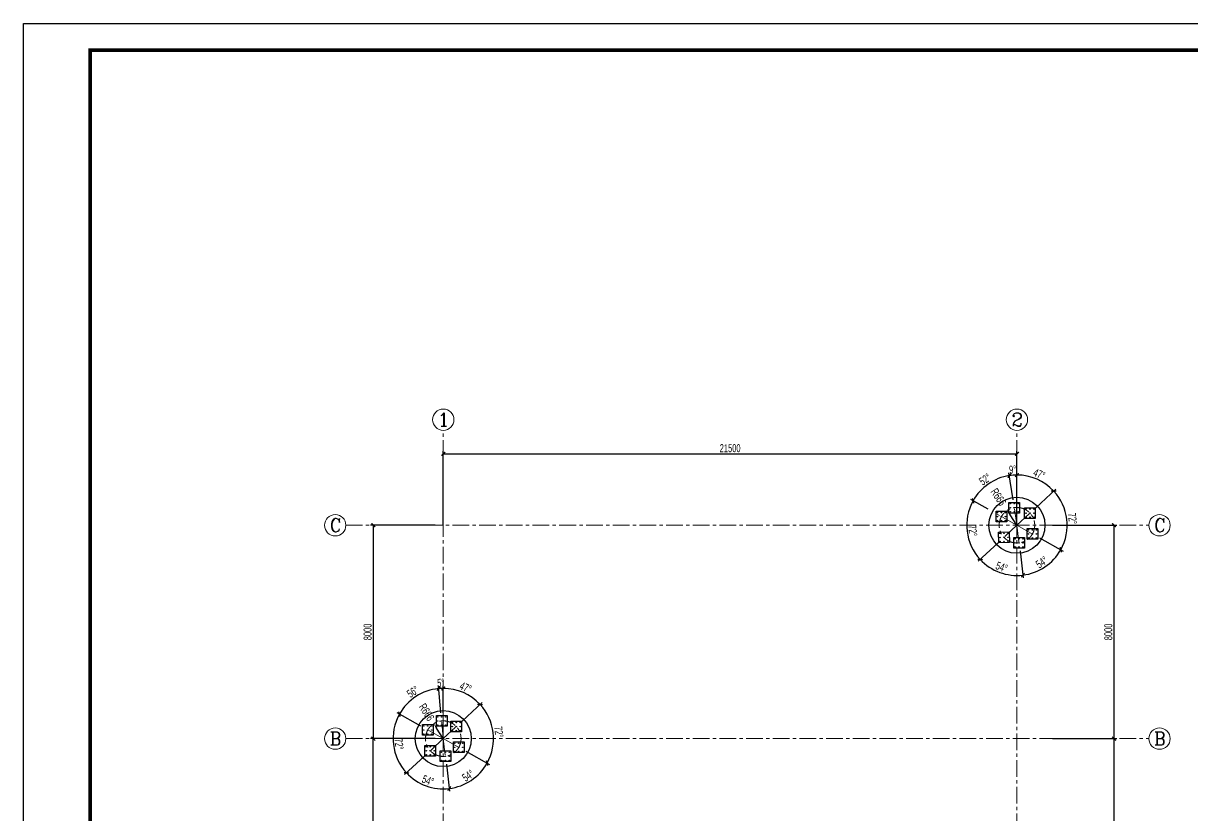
# Model space of a CAD drawing. Header units: millimetres. Extents: x -5285 to 713586, y 0 to 59400.
# Drawn here: x 357138 to 400958, y 29700 to 59400 of the extents above; entities that cross this region are included whole.
import ezdxf
from ezdxf.enums import TextEntityAlignment as Align

# ---------------------------------------------------------------- set-up
doc = ezdxf.new("R2010")
doc.units = ezdxf.units.MM
doc.header["$LTSCALE"] = 1000
doc.header["$PDSIZE"] = 300
doc.linetypes.add('CENTER', pattern=[2, 1.25, -0.25, 0.25, -0.25])
doc.layers.get('0').update_dxf_attribs({"lineweight": 15})
doc.layers.get('DEFPOINTS').update_dxf_attribs({"color": 252, "lineweight": 15})
for name, color, linetype, lineweight in [('BL2', 60, 'Continuous', 30), ('CConc', 2, 'Continuous', 30), ('TD-DIM', 7, 'Continuous', 15), ('TD-DOTE', 252, 'CENTER', 15), ('X-紧固件', 216, 'Continuous', 30)]:
    doc.layers.add(name, color=color, linetype=linetype, lineweight=lineweight)
doc.layers.add('PUB_TITLE', color=4, linetype='Continuous')
doc.styles.add('COMPLEX', font='COMPLEX')
doc.styles.add('T&D', font='haiwenrs.shx', dxfattribs={"width": 0.7, "bigfont": 'hztxt.shx'})
doc.dimstyles.new('T&D100', dxfattribs={"dimscale": 100, "dimtxt": 3, "dimasz": 2, "dimexe": 1, "dimexo": 3, "dimtad": 1, "dimdec": 0, "dimzin": 0, "dimdsep": 46, "dimtxsty": 'T&D', "dimblk": 'ARCHTICK', "dimcen": 0.09, "dimclrt": 2, "dimadec": 0, "dimazin": 0, "dimtfac": 1, "dimtdec": 0, "dimtix": 1, "dimtmove": 2, "dimatfit": 0, "dimfxl": 1, "dimtolj": 1, "dimtzin": 0, "dimarcsym": 0})

# ---------------------------------------------------------------- blocks, each defined once
blk = doc.blocks.new('A$C6C48201D')
at = {"layer": 'PUB_TITLE'}
blk.add_lwpolyline([(0, -89100), (0, 0), (126150, 0), (126150, -89100)], close=True, dxfattribs=at)
at = {"layer": 'PUB_TITLE', "const_width": 210}
blk.add_lwpolyline([(3750, -87600), (124650, -87600), (124650, -1500), (3750, -1500)], close=True, dxfattribs=at)
blk = doc.blocks.new('_ArchTick')
at = {"color": 0, "linetype": 'ByBlock', "const_width": 0.25}
blk.add_lwpolyline([(-0.35, -0.35), (0.35, 0.35)], dxfattribs=at)
blk = doc.blocks.new('*D135')
at = {"layer": 'DEFPOINTS', "color": 0, "ltscale": 0.5, "transparency": 16777216}
for p in [(395409, 32586), (398013, 32586), (395409, 20586)]:
    blk.add_point(p, dxfattribs=at)
at = {"layer": 'TD-DIM', "color": 0, "lineweight": -2, "ltscale": 0.5, "transparency": 16777216}
for p, q in [((395709, 32586), (398113, 32586)), ((398013, 20586), (398013, 32586)), ((395709, 20586), (398113, 20586))]:
    blk.add_line(p, q, dxfattribs=at)
at = {"layer": 'TD-DIM', "color": 0, "lineweight": -2, "ltscale": 0.5, "transparency": 16777216, "xscale": 200, "yscale": 200, "zscale": 200}
for p, rotation in [((398013, 32586), 90), ((398013, 20586), 270)]:
    blk.add_blockref('_ArchTick', p, dxfattribs=dict(at, rotation=rotation))
at = {"layer": 'TD-DIM', "color": 2, "ltscale": 0.5, "transparency": 16777216, "insert": (397800, 26586), "char_height": 300, "attachment_point": 5, "rotation": 90, "style": 'T&D'}
blk.add_mtext('\\A1;12000', dxfattribs=at)
blk = doc.blocks.new('*D136')
at = {"layer": 'DEFPOINTS', "color": 0, "ltscale": 0.5, "transparency": 16777216}
for p in [(370253, 32586), (372875, 32586), (372875, 20586)]:
    blk.add_point(p, dxfattribs=at)
at = {"layer": 'TD-DIM', "color": 0, "lineweight": -2, "ltscale": 0.5, "transparency": 16777216}
for p, q in [((372575, 32586), (370153, 32586)), ((370253, 20586), (370253, 32586)), ((372575, 20586), (370153, 20586))]:
    blk.add_line(p, q, dxfattribs=at)
at = {"layer": 'TD-DIM', "color": 0, "lineweight": -2, "ltscale": 0.5, "transparency": 16777216, "xscale": 200, "yscale": 200, "zscale": 200}
for p, rotation in [((370253, 32586), 90), ((370253, 20586), 270)]:
    blk.add_blockref('_ArchTick', p, dxfattribs=dict(at, rotation=rotation))
at = {"layer": 'TD-DIM', "color": 2, "ltscale": 0.5, "transparency": 16777216, "insert": (370040, 26586), "char_height": 300, "attachment_point": 5, "rotation": 90, "style": 'T&D'}
blk.add_mtext('\\A1;12000', dxfattribs=at)
blk = doc.blocks.new('*D137')
at = {"layer": 'DEFPOINTS', "color": 0, "ltscale": 0.5, "transparency": 16777216}
for p in [(395409, 40586), (398013, 40586), (395409, 32586)]:
    blk.add_point(p, dxfattribs=at)
at = {"layer": 'TD-DIM', "color": 0, "lineweight": -2, "ltscale": 0.5, "transparency": 16777216}
for p, q in [((395709, 40586), (398113, 40586)), ((398013, 32586), (398013, 40586)), ((395709, 32586), (398113, 32586))]:
    blk.add_line(p, q, dxfattribs=at)
at = {"layer": 'TD-DIM', "color": 0, "lineweight": -2, "ltscale": 0.5, "transparency": 16777216, "xscale": 200, "yscale": 200, "zscale": 200}
for p, rotation in [((398013, 40586), 90), ((398013, 32586), 270)]:
    blk.add_blockref('_ArchTick', p, dxfattribs=dict(at, rotation=rotation))
at = {"layer": 'TD-DIM', "color": 2, "ltscale": 0.5, "transparency": 16777216, "insert": (397800, 36586), "char_height": 300, "attachment_point": 5, "rotation": 90, "style": 'T&D'}
blk.add_mtext('\\A1;8000', dxfattribs=at)
blk = doc.blocks.new('TD_轴线')
at = {"layer": 'TD-DOTE', "color": 1, "linetype": 'Continuous'}
blk.add_circle((0, 0), 4, dxfattribs=at)
at = {"layer": 'TD-DOTE', "color": 1, "linetype": 'Continuous', "style": 'COMPLEX'}
blk.add_attdef('A', text='', height=5, dxfattribs=at).set_placement((-2.03, -2.51), (2.25, -2.51), align=Align.FIT)
blk = doc.blocks.new('*D138')
at = {"layer": 'DEFPOINTS', "color": 0, "ltscale": 0.5, "transparency": 16777216}
for p in [(394375, 43261), (394375, 40586), (372875, 40286)]:
    blk.add_point(p, dxfattribs=at)
at = {"layer": 'TD-DIM', "color": 0, "lineweight": -2, "ltscale": 0.5, "transparency": 16777216}
for p, q in [((372875, 40586), (372875, 43361)), ((372875, 43261), (394375, 43261)), ((394375, 40886), (394375, 43361))]:
    blk.add_line(p, q, dxfattribs=at)
at = {"layer": 'TD-DIM', "color": 0, "lineweight": -2, "ltscale": 0.5, "transparency": 16777216, "xscale": 200, "yscale": 200, "zscale": 200, "rotation": 180}
blk.add_blockref('_ArchTick', (372875, 43261), dxfattribs=at)
at = {"layer": 'TD-DIM', "color": 0, "lineweight": -2, "ltscale": 0.5, "transparency": 16777216, "xscale": 200, "yscale": 200, "zscale": 200}
blk.add_blockref('_ArchTick', (394375, 43261), dxfattribs=at)
at = {"layer": 'TD-DIM', "color": 2, "ltscale": 0.5, "transparency": 16777216, "insert": (383625, 43473), "char_height": 300, "attachment_point": 5, "style": 'T&D'}
blk.add_mtext('\\A1;21500', dxfattribs=at)
blk = doc.blocks.new('*D139')
at = {"layer": 'DEFPOINTS', "color": 0, "ltscale": 0.5, "transparency": 16777216}
for p in [(372875, 40586), (370253, 32586), (372875, 32586)]:
    blk.add_point(p, dxfattribs=at)
at = {"layer": 'TD-DIM', "color": 0, "lineweight": -2, "ltscale": 0.5, "transparency": 16777216}
for p, q in [((372575, 40586), (370153, 40586)), ((370253, 40586), (370253, 32586)), ((372575, 32586), (370153, 32586))]:
    blk.add_line(p, q, dxfattribs=at)
at = {"layer": 'TD-DIM', "color": 0, "lineweight": -2, "ltscale": 0.5, "transparency": 16777216, "xscale": 200, "yscale": 200, "zscale": 200}
for p, rotation in [((370253, 40586), 90), ((370253, 32586), 270)]:
    blk.add_blockref('_ArchTick', p, dxfattribs=dict(at, rotation=rotation))
at = {"layer": 'TD-DIM', "color": 2, "ltscale": 0.5, "transparency": 16777216, "insert": (370040, 36586), "char_height": 300, "attachment_point": 5, "rotation": 90, "style": 'T&D'}
blk.add_mtext('\\A1;8000', dxfattribs=at)
blk = doc.blocks.new('*D148')
at = {"layer": 'DEFPOINTS', "color": 0, "ltscale": 0.5, "transparency": 16777216}
for p in [(372117, 34309), (372293, 32910), (372815, 33249, 0), (372875, 32586), (372875, 32586)]:
    blk.add_point(p, dxfattribs=at)
at = {"layer": 'TD-DIM', "color": 0, "lineweight": -2, "ltscale": 0.5, "transparency": 16777216}
for p, q in [((372787, 33548), (372695, 34560)), ((372031, 33057), (371144, 33552))]:
    blk.add_line(p, q, dxfattribs=at)
blk.add_arc((372875, 32586), 1882, 95.2054, 150.8324, dxfattribs=at)
at = {"layer": 'TD-DIM', "color": 0, "lineweight": -2, "ltscale": 0.5, "transparency": 16777216, "xscale": 200, "yscale": 200, "zscale": 200}
for p, rotation in [((372704, 34460), 5.205386007436067), ((371231, 33503), 240.8323740408637)]:
    blk.add_blockref('_ArchTick', p, dxfattribs=dict(at, rotation=rotation))
at = {"layer": 'TD-DIM', "color": 2, "ltscale": 0.5, "transparency": 16777216, "insert": (371734, 34342), "char_height": 300, "attachment_point": 5, "rotation": 33.0189, "style": 'T&D'}
blk.add_mtext('\\A1;56°', dxfattribs=at)
blk = doc.blocks.new('*D149')
at = {"layer": 'DEFPOINTS', "color": 0, "ltscale": 0.5, "transparency": 16777216}
for p in [(372293, 32910), (371000, 32754), (372875, 32586), (372875, 32586), (372387, 32132, 0)]:
    blk.add_point(p, dxfattribs=at)
at = {"layer": 'TD-DIM', "color": 0, "lineweight": -2, "ltscale": 0.5, "transparency": 16777216}
for p, q in [((372031, 33057), (371144, 33552)), ((372168, 31928), (371424, 31236))]:
    blk.add_line(p, q, dxfattribs=at)
blk.add_arc((372875, 32586), 1882, 150.8324, 222.9299, dxfattribs=at)
at = {"layer": 'TD-DIM', "color": 0, "lineweight": -2, "ltscale": 0.5, "transparency": 16777216, "xscale": 200, "yscale": 200, "zscale": 200}
for p, rotation in [((371231, 33503), 60.8323740408625), ((371497, 31304), 312.929943580618)]:
    blk.add_blockref('_ArchTick', p, dxfattribs=dict(at, rotation=rotation))
at = {"layer": 'TD-DIM', "color": 2, "ltscale": 0.5, "transparency": 16777216, "insert": (371217, 32386), "char_height": 300, "attachment_point": 5, "rotation": 276.8812, "style": 'T&D'}
blk.add_mtext('\\A1;72°', dxfattribs=at)
blk = doc.blocks.new('*D150')
at = {"layer": 'DEFPOINTS', "color": 0, "ltscale": 0.5, "transparency": 16777216}
for p in [(372875, 32586), (372875, 32586), (372387, 32132, 0), (372954, 31924, 0), (371959, 30941)]:
    blk.add_point(p, dxfattribs=at)
at = {"layer": 'TD-DIM', "color": 0, "lineweight": -2, "ltscale": 0.5, "transparency": 16777216}
for p, q in [((372168, 31928), (371424, 31236)), ((372990, 31627), (373110, 30618))]:
    blk.add_line(p, q, dxfattribs=at)
blk.add_arc((372875, 32586), 1882, 222.9299, 276.8114, dxfattribs=at)
at = {"layer": 'TD-DIM', "color": 0, "lineweight": -2, "ltscale": 0.5, "transparency": 16777216, "xscale": 200, "yscale": 200, "zscale": 200}
for p, rotation in [((371497, 31304), 132.9299435806187), ((373098, 30717), 6.81137985100051)]:
    blk.add_blockref('_ArchTick', p, dxfattribs=dict(at, rotation=rotation))
at = {"layer": 'TD-DIM', "color": 2, "ltscale": 0.5, "transparency": 16777216, "insert": (372300, 31018), "char_height": 300, "attachment_point": 5, "rotation": 339.8707, "style": 'T&D'}
blk.add_mtext('\\A1;54°', dxfattribs=at)
blk = doc.blocks.new('*D151')
at = {"layer": 'DEFPOINTS', "color": 0, "ltscale": 0.5, "transparency": 16777216}
for p in [(372875, 32586), (372875, 32586), (373456, 32261), (372954, 31924, 0), (373665, 30877)]:
    blk.add_point(p, dxfattribs=at)
at = {"layer": 'TD-DIM', "color": 0, "lineweight": -2, "ltscale": 0.5, "transparency": 16777216}
for p, q in [((373718, 32115), (374606, 31620)), ((372990, 31627), (373110, 30618))]:
    blk.add_line(p, q, dxfattribs=at)
blk.add_arc((372875, 32586), 1882, 276.8114, 330.8324, dxfattribs=at)
at = {"layer": 'TD-DIM', "color": 0, "lineweight": -2, "ltscale": 0.5, "transparency": 16777216, "xscale": 200, "yscale": 200, "zscale": 200}
for p, rotation in [((374518, 31668), 60.83239919999279), ((373098, 30717), 186.8113798510016)]:
    blk.add_blockref('_ArchTick', p, dxfattribs=dict(at, rotation=rotation))
at = {"layer": 'TD-DIM', "color": 2, "ltscale": 0.5, "transparency": 16777216, "insert": (373804, 31199), "char_height": 300, "attachment_point": 5, "rotation": 33.8219, "style": 'T&D'}
blk.add_mtext('\\A1;54°', dxfattribs=at)
blk = doc.blocks.new('*D147')
at = {"layer": 'DEFPOINTS', "color": 0, "ltscale": 0.5, "transparency": 16777216}
for p in [(373363, 33039), (372875, 32586), (372875, 32586), (373456, 32261), (374750, 32417)]:
    blk.add_point(p, dxfattribs=at)
at = {"layer": 'TD-DIM', "color": 0, "lineweight": -2, "ltscale": 0.5, "transparency": 16777216}
for p, q in [((373582, 33244), (374326, 33936)), ((373718, 32115), (374606, 31620))]:
    blk.add_line(p, q, dxfattribs=at)
blk.add_arc((372875, 32586), 1882, 330.8324, 42.93, dxfattribs=at)
at = {"layer": 'TD-DIM', "color": 0, "lineweight": -2, "ltscale": 0.5, "transparency": 16777216, "xscale": 200, "yscale": 200, "zscale": 200}
for p, rotation in [((374253, 33868), 132.9299963092324), ((374518, 31668), 240.83239919999)]:
    blk.add_blockref('_ArchTick', p, dxfattribs=dict(at, rotation=rotation))
at = {"layer": 'TD-DIM', "color": 2, "ltscale": 0.5, "transparency": 16777216, "insert": (374955, 32837), "char_height": 300, "attachment_point": 5, "rotation": 276.8812, "style": 'T&D'}
blk.add_mtext('\\A1;72°', dxfattribs=at)
blk = doc.blocks.new('A$C03991477')
at = {"layer": 'X-紧固件', "ltscale": 0.5}
blk.add_lwpolyline([(-200, 200), (200, 200), (200, -200), (-200, -200)], close=True, dxfattribs=at)
for centre in [(-150, 150), (-150, 0), (0, 150), (0, 0), (150, 150), (150, 0), (-150, -150), (0, -150), (150, -150)]:
    blk.add_circle(centre, 10, dxfattribs=at)
blk = doc.blocks.new('*D154')
at = {"layer": 'DEFPOINTS', "color": 0, "ltscale": 0.5, "transparency": 16777216}
for p in [(393547, 42276), (394274, 41244), (393563, 41039), (394375, 40586), (394375, 40586)]:
    blk.add_point(p, dxfattribs=at)
at = {"layer": 'TD-DIM', "color": 0, "lineweight": -2, "ltscale": 0.5, "transparency": 16777216}
for p, q in [((394228, 41541), (394074, 42545)), ((393301, 41185), (392644, 41552))]:
    blk.add_line(p, q, dxfattribs=at)
blk.add_arc((394375, 40586), 1882, 98.7308, 150.8324, dxfattribs=at)
at = {"layer": 'TD-DIM', "color": 0, "lineweight": -2, "ltscale": 0.5, "transparency": 16777216, "xscale": 200, "yscale": 200, "zscale": 200}
for p, rotation in [((394089, 42446), 8.730785693207329), ((392731, 41503), 240.8323866204237)]:
    blk.add_blockref('_ArchTick', p, dxfattribs=dict(at, rotation=rotation))
at = {"layer": 'TD-DIM', "color": 2, "ltscale": 0.5, "transparency": 16777216, "insert": (393180, 42306), "char_height": 300, "attachment_point": 5, "rotation": 34.7816, "style": 'T&D'}
blk.add_mtext('\\A1;52°', dxfattribs=at)
blk = doc.blocks.new('*D155')
at = {"layer": 'DEFPOINTS', "color": 0, "ltscale": 0.5, "transparency": 16777216}
for p in [(394863, 41039), (394375, 40586), (394375, 40586), (396250, 40417), (394956, 40261)]:
    blk.add_point(p, dxfattribs=at)
at = {"layer": 'TD-DIM', "color": 0, "lineweight": -2, "ltscale": 0.5, "transparency": 16777216}
for p, q in [((395082, 41244), (395826, 41936)), ((395218, 40115), (396106, 39620))]:
    blk.add_line(p, q, dxfattribs=at)
blk.add_arc((394375, 40586), 1882, 330.8324, 42.93, dxfattribs=at)
at = {"layer": 'TD-DIM', "color": 0, "lineweight": -2, "ltscale": 0.5, "transparency": 16777216, "xscale": 200, "yscale": 200, "zscale": 200}
for p, rotation in [((395753, 41868), 132.9299699449242), ((396018, 39668), 240.8323866204236)]:
    blk.add_blockref('_ArchTick', p, dxfattribs=dict(at, rotation=rotation))
at = {"layer": 'TD-DIM', "color": 2, "ltscale": 0.5, "transparency": 16777216, "insert": (396455, 40837), "char_height": 300, "attachment_point": 5, "rotation": 276.8812, "style": 'T&D'}
blk.add_mtext('\\A1;72°', dxfattribs=at)
blk = doc.blocks.new('*D156')
at = {"layer": 'DEFPOINTS', "color": 0, "ltscale": 0.5, "transparency": 16777216}
for p in [(394375, 40586), (394375, 40586), (394454, 39924), (394956, 40261), (395165, 38877)]:
    blk.add_point(p, dxfattribs=at)
at = {"layer": 'TD-DIM', "color": 0, "lineweight": -2, "ltscale": 0.5, "transparency": 16777216}
for p, q in [((395218, 40115), (396106, 39620)), ((394490, 39627), (394610, 38618))]:
    blk.add_line(p, q, dxfattribs=at)
blk.add_arc((394375, 40586), 1882, 276.8114, 330.8324, dxfattribs=at)
at = {"layer": 'TD-DIM', "color": 0, "lineweight": -2, "ltscale": 0.5, "transparency": 16777216, "xscale": 200, "yscale": 200, "zscale": 200}
for p, rotation in [((396018, 39668), 60.83238662042683), ((394598, 38717), 186.8113915926065)]:
    blk.add_blockref('_ArchTick', p, dxfattribs=dict(at, rotation=rotation))
at = {"layer": 'TD-DIM', "color": 2, "ltscale": 0.5, "transparency": 16777216, "insert": (395304, 39199), "char_height": 300, "attachment_point": 5, "rotation": 33.8219, "style": 'T&D'}
blk.add_mtext('\\A1;54°', dxfattribs=at)
blk = doc.blocks.new('*D157')
at = {"layer": 'DEFPOINTS', "color": 0, "ltscale": 0.5, "transparency": 16777216}
for p in [(394375, 40586), (394375, 40586), (393887, 40132), (394454, 39924), (393459, 38941)]:
    blk.add_point(p, dxfattribs=at)
at = {"layer": 'TD-DIM', "color": 0, "lineweight": -2, "ltscale": 0.5, "transparency": 16777216}
for p, q in [((393668, 39928), (392924, 39236)), ((394490, 39627), (394610, 38618))]:
    blk.add_line(p, q, dxfattribs=at)
blk.add_arc((394375, 40586), 1882, 222.93, 276.8114, dxfattribs=at)
at = {"layer": 'TD-DIM', "color": 0, "lineweight": -2, "ltscale": 0.5, "transparency": 16777216, "xscale": 200, "yscale": 200, "zscale": 200}
for p, rotation in [((392997, 39304), 132.9299699449176), ((394598, 38717), 6.811391592604759)]:
    blk.add_blockref('_ArchTick', p, dxfattribs=dict(at, rotation=rotation))
at = {"layer": 'TD-DIM', "color": 2, "ltscale": 0.5, "transparency": 16777216, "insert": (393800, 39018), "char_height": 300, "attachment_point": 5, "rotation": 339.8707, "style": 'T&D'}
blk.add_mtext('\\A1;54°', dxfattribs=at)
blk = doc.blocks.new('*D158')
at = {"layer": 'DEFPOINTS', "color": 0, "ltscale": 0.5, "transparency": 16777216}
for p in [(392500, 40754), (393563, 41039), (394375, 40586), (394375, 40586), (393887, 40132)]:
    blk.add_point(p, dxfattribs=at)
at = {"layer": 'TD-DIM', "color": 0, "lineweight": -2, "ltscale": 0.5, "transparency": 16777216}
for p, q in [((393301, 41185), (392644, 41552)), ((393668, 39928), (392924, 39236))]:
    blk.add_line(p, q, dxfattribs=at)
blk.add_arc((394375, 40586), 1882, 150.8324, 222.93, dxfattribs=at)
at = {"layer": 'TD-DIM', "color": 0, "lineweight": -2, "ltscale": 0.5, "transparency": 16777216, "xscale": 200, "yscale": 200, "zscale": 200}
for p, rotation in [((392731, 41503), 60.83238662042623), ((392997, 39304), 312.9299699449228)]:
    blk.add_blockref('_ArchTick', p, dxfattribs=dict(at, rotation=rotation))
at = {"layer": 'TD-DIM', "color": 2, "ltscale": 0.5, "transparency": 16777216, "insert": (392717, 40386), "char_height": 300, "attachment_point": 5, "rotation": 276.8812, "style": 'T&D'}
blk.add_mtext('\\A1;72°', dxfattribs=at)
blk = doc.blocks.new('*D159')
at = {"layer": 'DEFPOINTS', "color": 0, "ltscale": 0.5, "transparency": 16777216}
for p in [(394279, 42466), (394274, 41244), (394375, 41252), (394375, 40586), (394375, 40586)]:
    blk.add_point(p, dxfattribs=at)
at = {"layer": 'TD-DIM', "color": 0, "lineweight": -2, "ltscale": 0.5, "transparency": 16777216}
for p, q in [((394228, 41541), (394074, 42545)), ((394375, 41552), (394375, 42568))]:
    blk.add_line(p, q, dxfattribs=at)
blk.add_arc((394375, 40586), 1882, 90, 98.7308, dxfattribs=at)
at = {"layer": 'TD-DIM', "color": 0, "lineweight": -2, "ltscale": 0.5, "transparency": 16777216, "xscale": 200, "yscale": 200, "zscale": 200}
for p, rotation in [((394089, 42446), 188.7307856932063), ((394375, 42468), 359.9999999999964)]:
    blk.add_blockref('_ArchTick', p, dxfattribs=dict(at, rotation=rotation))
at = {"layer": 'TD-DIM', "color": 2, "ltscale": 0.5, "transparency": 16777216, "insert": (394216, 42674), "char_height": 300, "attachment_point": 5, "rotation": 4.3654, "style": 'T&D'}
blk.add_mtext('\\A1;9°', dxfattribs=at)
blk = doc.blocks.new('*D160')
at = {"layer": 'DEFPOINTS', "color": 0, "ltscale": 0.5, "transparency": 16777216}
for p in [(395355, 42193), (394375, 41252), (394863, 41039), (394375, 40586), (394375, 40586)]:
    blk.add_point(p, dxfattribs=at)
at = {"layer": 'TD-DIM', "color": 0, "lineweight": -2, "ltscale": 0.5, "transparency": 16777216}
for p, q in [((394375, 41552), (394375, 42568)), ((395082, 41244), (395826, 41936))]:
    blk.add_line(p, q, dxfattribs=at)
blk.add_arc((394375, 40586), 1882, 42.93, 90, dxfattribs=at)
at = {"layer": 'TD-DIM', "color": 0, "lineweight": -2, "ltscale": 0.5, "transparency": 16777216, "xscale": 200, "yscale": 200, "zscale": 200}
for p, rotation in [((394375, 42468), 179.9999999999939), ((395753, 41868), 312.9299699449202)]:
    blk.add_blockref('_ArchTick', p, dxfattribs=dict(at, rotation=rotation))
at = {"layer": 'TD-DIM', "color": 2, "ltscale": 0.5, "transparency": 16777216, "insert": (395211, 42506), "char_height": 300, "attachment_point": 5, "rotation": 336.465, "style": 'T&D'}
blk.add_mtext('\\A1;47°', dxfattribs=at)
blk = doc.blocks.new('*D161')
at = {"layer": 'DEFPOINTS', "color": 0, "ltscale": 0.5, "transparency": 16777216}
for p in [(373855, 34193), (372875, 33252), (373363, 33039), (372875, 32586), (372875, 32586)]:
    blk.add_point(p, dxfattribs=at)
at = {"layer": 'TD-DIM', "color": 0, "lineweight": -2, "ltscale": 0.5, "transparency": 16777216}
for p, q in [((372875, 33552), (372875, 34568)), ((373582, 33244), (374326, 33936))]:
    blk.add_line(p, q, dxfattribs=at)
blk.add_arc((372875, 32586), 1882, 42.93, 90, dxfattribs=at)
at = {"layer": 'TD-DIM', "color": 0, "lineweight": -2, "ltscale": 0.5, "transparency": 16777216, "xscale": 200, "yscale": 200, "zscale": 200}
for p, rotation in [((372875, 34468), 180.0000000000038), ((374253, 33868), 312.9299963092338)]:
    blk.add_blockref('_ArchTick', p, dxfattribs=dict(at, rotation=rotation))
at = {"layer": 'TD-DIM', "color": 2, "ltscale": 0.5, "transparency": 16777216, "insert": (373711, 34506), "char_height": 300, "attachment_point": 5, "rotation": 336.465, "style": 'T&D'}
blk.add_mtext('\\A1;47°', dxfattribs=at)
blk = doc.blocks.new('*D162')
at = {"layer": 'DEFPOINTS', "color": 0, "ltscale": 0.5, "transparency": 16777216}
for p in [(372818, 34467), (372815, 33249, 0), (372875, 33252), (372875, 32586), (372875, 32586)]:
    blk.add_point(p, dxfattribs=at)
at = {"layer": 'TD-DIM', "color": 0, "lineweight": -2, "ltscale": 0.5, "transparency": 16777216}
for p, q in [((372787, 33548), (372695, 34560)), ((372875, 33552), (372875, 34568))]:
    blk.add_line(p, q, dxfattribs=at)
blk.add_arc((372875, 32586), 1882, 90, 95.2054, dxfattribs=at)
at = {"layer": 'TD-DIM', "color": 0, "lineweight": -2, "ltscale": 0.5, "transparency": 16777216, "xscale": 200, "yscale": 200, "zscale": 200}
for p, rotation in [((372704, 34460), 185.2053860074315), ((372875, 34468), 359.999999999996)]:
    blk.add_blockref('_ArchTick', p, dxfattribs=dict(at, rotation=rotation))
at = {"layer": 'TD-DIM', "color": 2, "ltscale": 0.5, "transparency": 16777216, "insert": (372780, 34678), "char_height": 300, "attachment_point": 5, "rotation": 2.6027, "style": 'T&D'}
blk.add_mtext('\\A1;5°', dxfattribs=at)
blk = doc.blocks.new('*D213')
at = {"layer": 'DEFPOINTS', "color": 0, "ltscale": 0.5}
for p in [(394010, 41143), (394375, 40586)]:
    blk.add_point(p, dxfattribs=at)
at = {"layer": 'TD-DIM', "color": 0, "lineweight": -2, "ltscale": 0.5}
blk.add_line((394375, 40586), (394120, 40976), dxfattribs=at)
at = {"layer": 'TD-DIM', "color": 0, "ltscale": 0.5}
blk.add_solid([(394148, 40994), (394092, 40957), (394010, 41143)], dxfattribs=at)
at = {"layer": 'TD-DIM', "color": 2, "ltscale": 0.5, "insert": (393682, 41644), "char_height": 300, "attachment_point": 5, "rotation": 303.2215, "style": 'T&D'}
blk.add_mtext('\\A1;R666', dxfattribs=at)
blk = doc.blocks.new('*D214')
at = {"layer": 'DEFPOINTS', "color": 0, "ltscale": 0.5}
for p in [(372519, 33149), (372875, 32586)]:
    blk.add_point(p, dxfattribs=at)
at = {"layer": 'TD-DIM', "color": 0, "lineweight": -2, "ltscale": 0.5}
blk.add_line((372875, 32586), (372626, 32980), dxfattribs=at)
at = {"layer": 'TD-DIM', "color": 0, "ltscale": 0.5}
blk.add_solid([(372654, 32997), (372598, 32962), (372519, 33149)], dxfattribs=at)
at = {"layer": 'TD-DIM', "color": 2, "ltscale": 0.5, "insert": (372248, 33578), "char_height": 300, "attachment_point": 5, "rotation": 302.2965, "style": 'T&D'}
blk.add_mtext('\\A1;R666', dxfattribs=at)

msp = doc.modelspace()

# ---------------------------------------------------------------- linework, layer by layer
at = {"layer": 'CConc', "ltscale": 0.5}
for centre in [(394374.9, 40585.7), (372874.9, 32585.7)]:
    msp.add_circle(centre, 1050, dxfattribs=at)
at = {"layer": 'TD-DOTE', "ltscale": 0.5}
for p, q in [((372874.9, 16155.1), (372874.9, 44143.5)), ((394374.9, 16155.1), (394374.9, 44143.5)), ((394374.9, 40585.7), (394273.9, 41244)), ((394374.9, 40585.7), (394374.9, 41251.7)), ((394374.9, 40585.7), (393562.9, 41039)), ((394374.9, 40585.7), (394862.6, 41039.4)), ((369223.8, 40585.7), (399317.4, 40585.7)), ((394374.9, 40585.7), (393887.3, 40132.1)), ((394374.9, 40585.7), (394956.5, 40261.2)), ((394374.9, 40585.7), (394453.9, 39924.4)), ((372874.9, 32585.7), (372293.4, 32910.3)), ((372874.9, 32585.7), (372814.5, 33249, 0)), ((372874.9, 32585.7), (372874.9, 33251.7)), ((372874.9, 32585.7), (373362.6, 33039.4)), ((369223.8, 32585.7), (399317.4, 32585.7)), ((372874.9, 32585.7), (372387.3, 32132.1, 0)), ((372874.9, 32585.7), (373456.5, 32261.2)), ((372874.9, 32585.7), (372953.9, 31924.4, 0))]:
    msp.add_line(p, q, dxfattribs=at)
for centre in [(394374.9, 40585.7), (372874.9, 32585.7)]:
    msp.add_circle(centre, 666, dxfattribs=at)

# ---------------------------------------------------------------- block references
at = {"layer": 'BL2', "ltscale": 0.5}
for p, rotation in [((394273.9, 41244), 270.0000000000142), ((394862.6, 41039.4), 270.0000000000179), ((393887.3, 40132.1), 91.11018407596156), ((394956.5, 40261.2), 180.0000000000005), ((394453.9, 39924.4), 89.99999999999324), ((372814.5, 33249, 0), 269.9999586485403), ((372293.4, 32910.3), 270.0000152375663), ((373362.6, 33039.4), 269.9999879465767), ((373456.5, 32261.2), 270.0000480407997), ((372387.3, 32132.1, 0), 269.9999879465767), ((372953.9, 31924.4, 0), 179.9999948344784)]:
    msp.add_blockref('A$C03991477', p, dxfattribs=dict(at, rotation=rotation))
msp.add_blockref('A$C03991477', (393793.4, 40910.3), dxfattribs=at)
at = {"layer": 'TD-DIM', "ltscale": 0.5, "xscale": 0.6666666666666666, "yscale": 0.6666666666666666, "zscale": 0.6666666666666666}
msp.add_blockref('A$C6C48201D', (357137.7, 59400), dxfattribs=at)
at = {"layer": 'TD-DOTE'}
ref = msp.add_blockref('TD_轴线', (372874.9, 44543.5), dxfattribs=dict(at, xscale=-100, yscale=100, zscale=100, rotation=180))
ref.add_attrib('A', '1', dxfattribs={"color": 1, "height": 500, "style": 'COMPLEX', "width": 2}).set_placement((372671.7, 44294), (373100.3, 44294), align=Align.FIT)
ref = msp.add_blockref('TD_轴线', (394374.9, 44543.5), dxfattribs=dict(at, xscale=-100, yscale=100, zscale=100, rotation=180))
ref.add_attrib('A', '2', dxfattribs={"color": 1, "height": 500, "style": 'COMPLEX', "width": 1.285714}).set_placement((394171.7, 44294), (394600.3, 44294), align=Align.FIT)
ref = msp.add_blockref('TD_轴线', (368823.8, 40585.7), dxfattribs=dict(at, xscale=100, yscale=100, zscale=100))
ref.add_attrib('A', 'C', dxfattribs={"color": 1, "height": 500, "style": 'COMPLEX', "width": 1.2}).set_placement((368620.6, 40335.2), (369049.2, 40335.2), align=Align.FIT)
ref = msp.add_blockref('TD_轴线', (399717.4, 40585.7), dxfattribs=dict(at, xscale=100, yscale=100, zscale=100))
ref.add_attrib('A', 'C', dxfattribs={"color": 1, "height": 500, "style": 'COMPLEX', "width": 1.2}).set_placement((399514.2, 40335.2), (399942.8, 40335.2), align=Align.FIT)
ref = msp.add_blockref('TD_轴线', (368823.8, 32585.7), dxfattribs=dict(at, xscale=100, yscale=100, zscale=100))
ref.add_attrib('A', 'B', dxfattribs={"color": 1, "height": 500, "style": 'COMPLEX', "width": 1.058824}).set_placement((368620.6, 32335.2), (369049.2, 32335.2), align=Align.FIT)
ref = msp.add_blockref('TD_轴线', (399717.4, 32585.7), dxfattribs=dict(at, xscale=100, yscale=100, zscale=100))
ref.add_attrib('A', 'B', dxfattribs={"color": 1, "height": 500, "style": 'COMPLEX', "width": 1.058824}).set_placement((399514.2, 32335.2), (399942.8, 32335.2), align=Align.FIT)

# ---------------------------------------------------------------- dimensions: what is measured, and where the dimension line sits
at = {"layer": 'TD-DIM', "ltscale": 0.5}
dim = msp.add_linear_dim(base=(394374.9, 43260.6), p1=(372874.9, 40285.7), p2=(394374.9, 40585.7), dimstyle='T&D100', dxfattribs=at)
dim.commit()
dim.dimension.update_dxf_attribs({"geometry": '*D138', "text_midpoint": (383624.9, 43473.1)})
for base, line1, line2, picture, middle in [((393547, 42276), ((394374.9, 40585.7), (394273.9, 41244)), ((394374.9, 40585.7), (393562.9, 41039)), '*D154', (393180, 42306.2)), ((394279.4, 42465.5), ((394374.9, 40585.7), (394273.9, 41244)), ((394374.9, 40585.7), (394374.9, 41251.7)), '*D159', (394215.5, 42674.4)), ((395355, 42192.6), ((394374.9, 40585.7), (394862.6, 41039.4)), ((394374.9, 40585.7), (394374.9, 41251.7)), '*D160', (395211.4, 42506.2)), ((396249.6, 40417.3), ((394374.9, 40585.7), (394956.5, 40261.2)), ((394374.9, 40585.7), (394862.6, 41039.4)), '*D155', (396454.5, 40836.7)), ((392500.3, 40754.2), ((394374.9, 40585.7), (393562.9, 41039)), ((394374.9, 40585.7), (393887.3, 40132.1)), '*D158', (392717.3, 40385.7)), ((393459.3, 38941.3), ((394374.9, 40585.7), (393887.3, 40132.1)), ((394374.9, 40585.7), (394453.9, 39924.4)), '*D157', (393800.3, 39018)), ((395165, 38877.4), ((394374.9, 40585.7), (394453.9, 39924.4)), ((394374.9, 40585.7), (394956.5, 40261.2)), '*D156', (395304.3, 39198.6)), ((372117, 34308.6), ((372874.9, 32585.7), (372814.5, 33249, 0)), ((372874.9, 32585.7), (372293.4, 32910.3)), '*D148', (371733.5, 34342.1)), ((372818, 34467.1), ((372874.9, 32585.7), (372814.5, 33249, 0)), ((372874.9, 32585.7), (372874.9, 33251.7)), '*D162', (372779.8, 34678.3)), ((373855, 34192.6), ((372874.9, 32585.7), (373362.6, 33039.4)), ((372874.9, 32585.7), (372874.9, 33251.7)), '*D161', (373711.4, 34506.2)), ((374749.6, 32417.3), ((372874.9, 32585.7), (373362.6, 33039.4)), ((372874.9, 32585.7), (373456.5, 32261.2)), '*D147', (374954.5, 32836.7)), ((371000.3, 32754.2), ((372874.9, 32585.7), (372387.3, 32132.1, 0)), ((372874.9, 32585.7), (372293.4, 32910.3)), '*D149', (371217.3, 32385.7)), ((371959.3, 30941.3), ((372874.9, 32585.7), (372953.9, 31924.4, 0)), ((372874.9, 32585.7), (372387.3, 32132.1, 0)), '*D150', (372300.3, 31018)), ((373665, 30877.4), ((372874.9, 32585.7), (373456.5, 32261.2)), ((372874.9, 32585.7), (372953.9, 31924.4, 0)), '*D151', (373804.3, 31198.6))]:
    dim = msp.add_angular_dim_2l(base=base, line1=line1, line2=line2, dimstyle='T&D100', dxfattribs=at)
    dim.commit()
    dim.dimension.update_dxf_attribs({"geometry": picture, "text_midpoint": middle})
for center, mpoint, picture, middle in [((394374.9, 40585.7), (394010.1, 41142.9), '*D213', (393681.9, 41644)), ((372874.9, 32585.7), (372519.1, 33148.7), '*D214', (372247.5, 33578.3))]:
    dim = msp.add_radius_dim(center=center, mpoint=mpoint, dimstyle='T&D100', override={"dimsah": 1}, dxfattribs=at)
    dim.commit()
    dim.dimension.update_dxf_attribs({"geometry": picture, "text_midpoint": middle, "dimtype": 164})
for base, p1, p2, angle, picture, middle in [((370252.9, 32585.7), (372874.9, 40585.7), (372874.9, 32585.7), 270, '*D139', (370040.4, 36585.7)), ((398012.6, 40585.7), (395408.7, 32585.7), (395408.7, 40585.7), 90, '*D137', (397800.1, 36585.7)), ((370252.9, 32585.7), (372874.9, 20585.7), (372874.9, 32585.7), 90, '*D136', (370040.4, 26585.7)), ((398012.6, 32585.7), (395408.7, 20585.7), (395408.7, 32585.7), 90, '*D135', (397800.1, 26585.7))]:
    dim = msp.add_linear_dim(base=base, p1=p1, p2=p2, angle=angle, dimstyle='T&D100', dxfattribs=at)
    dim.commit()
    dim.dimension.update_dxf_attribs({"geometry": picture, "text_midpoint": middle})

doc.saveas('drawing.dxf')
